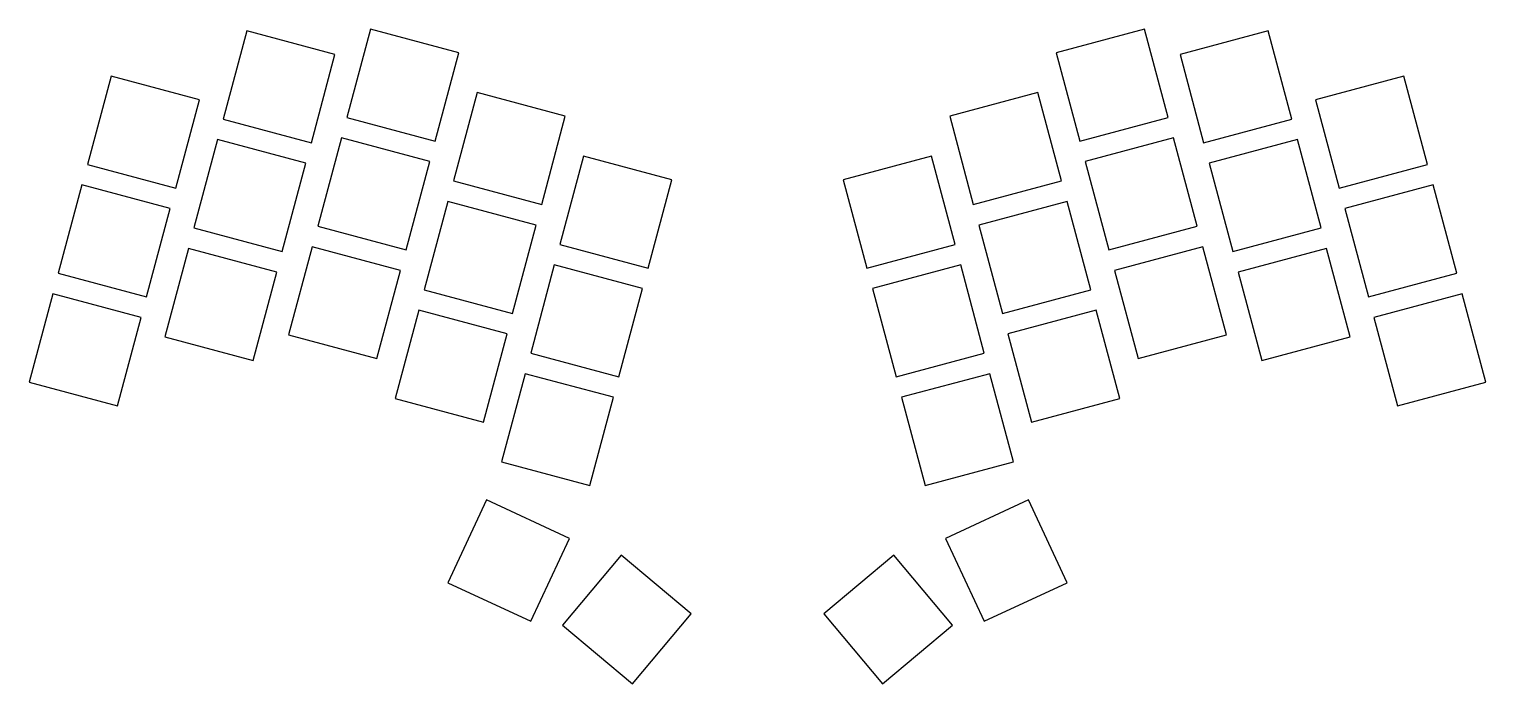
# Model space of a CAD drawing. Header units: millimetres. Extents: x -8 to 211, y -50 to 48.
import ezdxf

# ---------------------------------------------------------------- set-up
doc = ezdxf.new("R2010")
doc.units = ezdxf.units.MM

msp = doc.modelspace()

# ---------------------------------------------------------------- linework, layer by layer
for p, q in [((43.09, 48.4), (39.52, 35.07)), ((56.42, 44.82), (43.09, 48.4)), ((159.91, 48.4), (146.58, 44.82)), ((163.48, 35.07), (159.91, 48.4)), ((24.39, 48.13), (20.82, 34.8)), ((37.72, 44.56), (24.39, 48.13)), ((178.61, 48.13), (165.28, 44.56)), ((182.18, 34.8), (178.61, 48.13)), ((34.15, 31.23), (37.72, 44.56)), ((52.85, 31.49), (56.42, 44.82)), ((146.58, 44.82), (150.15, 31.49)), ((165.28, 44.56), (168.85, 31.23)), ((3.92, 41.29), (0.35, 27.96)), ((17.25, 37.72), (3.92, 41.29)), ((199.08, 41.29), (185.75, 37.72)), ((202.65, 27.96), (199.08, 41.29)), ((13.68, 24.39), (17.25, 37.72)), ((59.16, 38.81), (55.59, 25.48)), ((72.49, 35.24), (59.16, 38.81)), ((143.84, 38.81), (130.51, 35.24)), ((147.41, 25.48), (143.84, 38.81)), ((185.75, 37.72), (189.32, 24.39)), ((68.92, 21.91), (72.49, 35.24)), ((130.51, 35.24), (134.08, 21.91)), ((20.82, 34.8), (34.15, 31.23)), ((39.52, 35.07), (52.85, 31.49)), ((150.15, 31.49), (163.48, 35.07)), ((168.85, 31.23), (182.18, 34.8)), ((19.99, 31.71), (16.42, 18.38)), ((33.32, 28.14), (19.99, 31.71)), ((38.69, 31.97), (35.12, 18.64)), ((52.02, 28.4), (38.69, 31.97)), ((164.31, 31.97), (150.98, 28.4)), ((167.88, 18.64), (164.31, 31.97)), ((183.01, 31.71), (169.68, 28.14)), ((186.58, 18.38), (183.01, 31.71)), ((75.23, 29.23), (71.66, 15.9)), ((88.56, 25.65), (75.23, 29.23)), ((127.77, 29.23), (114.44, 25.65)), ((131.34, 15.9), (127.77, 29.23)), ((0.35, 27.96), (13.68, 24.39)), ((29.75, 14.81), (33.32, 28.14)), ((48.45, 15.07), (52.02, 28.4)), ((150.98, 28.4), (154.55, 15.07)), ((169.68, 28.14), (173.25, 14.81)), ((189.32, 24.39), (202.65, 27.96)), ((-0.48, 24.87), (-4.05, 11.54)), ((12.85, 21.3), (-0.48, 24.87)), ((55.59, 25.48), (68.92, 21.91)), ((84.99, 12.32), (88.56, 25.65)), ((114.44, 25.65), (118.01, 12.32)), ((134.08, 21.91), (147.41, 25.48)), ((203.48, 24.87), (190.15, 21.3)), ((207.05, 11.54), (203.48, 24.87)), ((54.76, 22.39), (51.19, 9.06)), ((68.09, 18.82), (54.76, 22.39)), ((148.24, 22.39), (134.91, 18.82)), ((151.81, 9.06), (148.24, 22.39)), ((9.28, 7.97), (12.85, 21.3)), ((190.15, 21.3), (193.72, 7.97)), ((16.42, 18.38), (29.75, 14.81)), ((35.12, 18.64), (48.45, 15.07)), ((64.52, 5.49), (68.09, 18.82)), ((134.91, 18.82), (138.48, 5.49)), ((154.55, 15.07), (167.88, 18.64)), ((173.25, 14.81), (186.58, 18.38)), ((34.29, 15.55), (30.72, 2.22)), ((47.62, 11.98), (34.29, 15.55)), ((71.66, 15.9), (84.99, 12.32)), ((118.01, 12.32), (131.34, 15.9)), ((168.71, 15.55), (155.38, 11.98)), ((172.28, 2.22), (168.71, 15.55)), ((15.59, 15.29), (12.02, 1.96)), ((28.92, 11.71), (15.59, 15.29)), ((187.41, 15.29), (174.08, 11.71)), ((190.98, 1.96), (187.41, 15.29)), ((-4.05, 11.54), (9.28, 7.97)), ((25.35, -1.61), (28.92, 11.71)), ((44.05, -1.35), (47.62, 11.98)), ((70.83, 12.8), (67.26, -0.52)), ((84.16, 9.23), (70.83, 12.8)), ((132.17, 12.8), (118.84, 9.23)), ((135.74, -0.52), (132.17, 12.8)), ((155.38, 11.98), (158.95, -1.35)), ((174.08, 11.71), (177.65, -1.61)), ((193.72, 7.97), (207.05, 11.54)), ((51.19, 9.06), (64.52, 5.49)), ((80.59, -4.1), (84.16, 9.23)), ((118.84, 9.23), (122.41, -4.1)), ((138.48, 5.49), (151.81, 9.06)), ((-4.88, 8.45), (-8.45, -4.88)), ((8.45, 4.88), (-4.88, 8.45)), ((207.88, 8.45), (194.55, 4.88)), ((211.45, -4.88), (207.88, 8.45)), ((4.88, -8.45), (8.45, 4.88)), ((50.36, 5.97), (46.79, -7.36)), ((63.69, 2.4), (50.36, 5.97)), ((152.64, 5.97), (139.31, 2.4)), ((156.21, -7.36), (152.64, 5.97)), ((194.55, 4.88), (198.12, -8.45)), ((30.72, 2.22), (44.05, -1.35)), ((60.12, -10.93), (63.69, 2.4)), ((139.31, 2.4), (142.88, -10.93)), ((158.95, -1.35), (172.28, 2.22)), ((12.02, 1.96), (25.35, -1.61)), ((177.65, -1.61), (190.98, 1.96)), ((67.26, -0.52), (80.59, -4.1)), ((122.41, -4.1), (135.74, -0.52)), ((66.43, -3.62), (62.86, -16.95)), ((79.76, -7.19), (66.43, -3.62)), ((136.57, -3.62), (123.24, -7.19)), ((140.14, -16.95), (136.57, -3.62)), ((-8.45, -4.88), (4.88, -8.45)), ((198.12, -8.45), (211.45, -4.88)), ((46.79, -7.36), (60.12, -10.93)), ((76.19, -20.52), (79.76, -7.19)), ((123.24, -7.19), (126.81, -20.52)), ((142.88, -10.93), (156.21, -7.36)), ((62.86, -16.95), (76.19, -20.52)), ((126.81, -20.52), (140.14, -16.95)), ((60.6, -22.66), (54.77, -35.17)), ((73.11, -28.5), (60.6, -22.66)), ((142.4, -22.66), (129.89, -28.5)), ((148.23, -35.17), (142.4, -22.66)), ((67.28, -41), (73.11, -28.5)), ((129.89, -28.5), (135.72, -41)), ((80.93, -31.01), (72.06, -41.58)), ((91.51, -39.88), (80.93, -31.01)), ((122.06, -31.01), (111.49, -39.88)), ((130.94, -41.58), (122.06, -31.01)), ((54.77, -35.17), (67.28, -41)), ((135.72, -41), (148.23, -35.17)), ((72.06, -41.58), (82.64, -50.45)), ((82.64, -50.45), (91.51, -39.88)), ((111.49, -39.88), (120.36, -50.45)), ((120.36, -50.45), (130.94, -41.58))]:
    msp.add_line(p, q)

doc.saveas('drawing.dxf')
